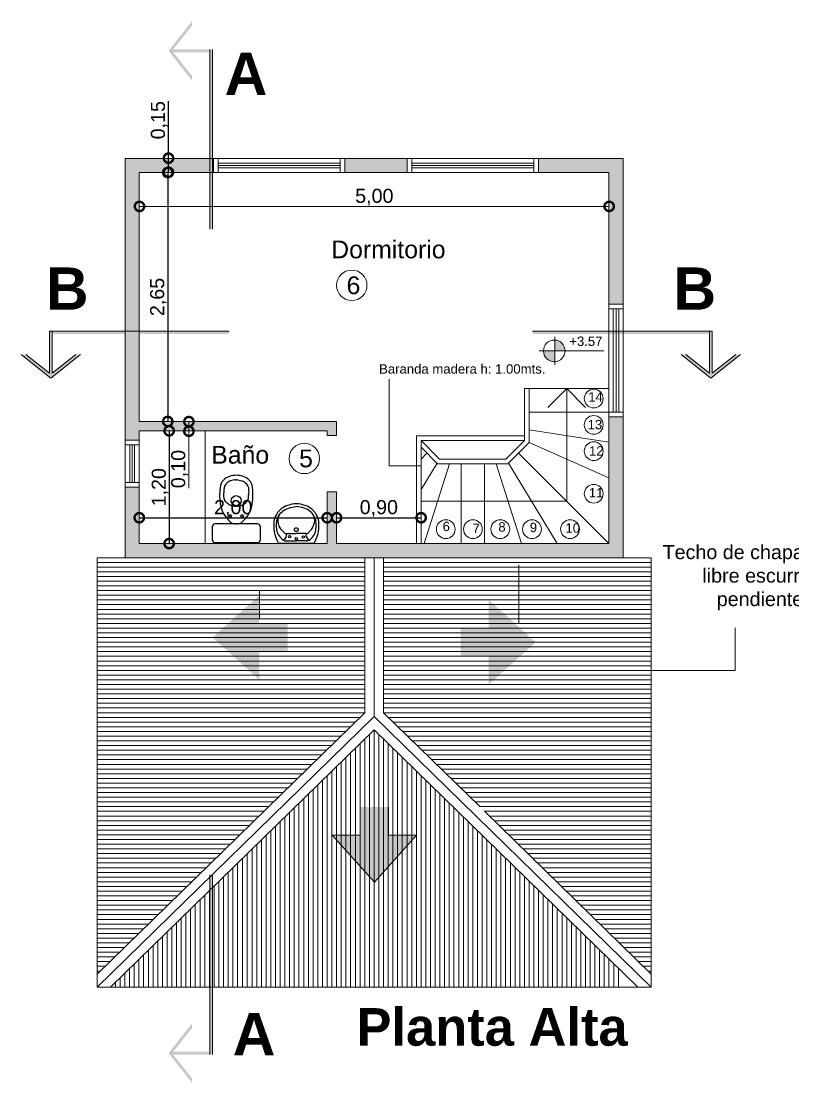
# Model space of a CAD drawing. Header units: millimetres. Extents: x 1162.4 to 1260.5, y 447.7 to 509.9.
# Drawn here: x 1183.97 to 1192.19, y 457.31 to 468.61 of the extents above; entities that cross this region are included whole.
import ezdxf

# ---------------------------------------------------------------- set-up
doc = ezdxf.new("R2010")
doc.units = ezdxf.units.MM
for name, pattern in [('DOT', [4, 2, -2]), ('JIS_02_0.7', [1.35, 0.75, -0.6]), ('TRAZO_Y_PUNTOX2', [50.8, 25.4, -12.7, 0, -12.7])]:
    doc.linetypes.add(name, pattern=pattern)
for name, color, linetype, lineweight in [('0-MAMPOSTERIA- 9', 7, 'Continuous', 5), ('cotas', 9, 'Continuous', 15), ('DT', 2, 'Continuous', 25)]:
    doc.layers.add(name, color=color, linetype=linetype, lineweight=lineweight)
for name, color, linetype in [('03', 7, 'Continuous'), ('cortes', 7, 'Continuous'), ('mamposteria', 1, 'Continuous')]:
    doc.layers.add(name, color=color, linetype=linetype)
doc.styles.add('ARIAL', font='arial.ttf', dxfattribs={"height": 0.11})
doc.styles.get("Standard").update_dxf_attribs({"font": 'arial.ttf'})
doc.styles.add('style2', font='')
doc.styles.get('style2').set_extended_font_data('Arial', bold=True)
doc.dimstyles.new('cota 1', dxfattribs={"dimtxt": 0.15, "dimasz": 0.2, "dimexe": 0.08, "dimexo": 0.3, "dimgap": 0.009, "dimtad": 1, "dimzin": 1, "dimtxsty": 'Standard', "dimblk": 'DOTSMALL', "dimcen": 0.15, "dimse1": 1, "dimse2": 1, "dimclrd": 256, "dimadec": 0, "dimazin": 0, "dimtfac": 1, "dimtmove": 0, "dimatfit": 3, "dimfxl": 1.25, "dimlwd": -1, "dimlwe": -1, "dimarcsym": 0})

# ---------------------------------------------------------------- blocks, each defined once
blk = doc.blocks.new('SAPLS506')
blk.add_line((-0.006, -0.198), (0.007, -0.198))
blk.add_lwpolyline([(-0.257, -0.03), (-0.257, -0.168, 0.414214), (-0.227, -0.198), (-0.006, -0.198), (-0.018, -0.2, 0.160975), (-0.064, -0.222, 0.055228), (-0.125, -0.292, 0.087544), (-0.165, -0.386, 0.077711), (-0.172, -0.588, 0.145572), (-0.137, -0.666, 0.193023), (0.001, -0.716, 61.25604), (0.001, -0.716, 0.193023), (0.138, -0.666, 0.145572), (0.173, -0.588, 0.077711), (0.166, -0.386, 0.087544), (0.126, -0.292, 0.055228), (0.066, -0.222, 0.161493), (0.02, -0.2), (0.007, -0.198), (0.227, -0.198, 0.414214), (0.257, -0.168), (0.257, -0.03, 0.414214), (0.227, 0), (-0.227, 0, 0.414214)], format="xyb", close=True)
at = {"color": 30}
for points in [[(-0.014, -0.388), (-0.032, -0.389, 0.028747), (-0.06, -0.397, 0.052421), (-0.075, -0.403, 0.050041), (-0.091, -0.415, 0.040538), (-0.108, -0.434, 0.036304), (-0.124, -0.456, 0.08346), (-0.128, -0.467, 0.024812), (-0.129, -0.478, 0.009631), (-0.131, -0.504, 0.014344), (-0.132, -0.513, 0.009208), (-0.131, -0.527)], [(0.016, -0.388), (0.033, -0.389, -0.028747), (0.062, -0.397, -0.052421), (0.076, -0.403, -0.050041), (0.093, -0.415, -0.040538), (0.11, -0.434, -0.036304), (0.125, -0.456, -0.08346), (0.129, -0.467, -0.024812), (0.131, -0.478, -0.009631), (0.133, -0.504, -0.014344), (0.133, -0.513, -0.009208), (0.133, -0.527)], [(-0.014, -0.667), (-0.032, -0.666, -0.028747), (-0.06, -0.658, -0.052421), (-0.075, -0.652, -0.050041), (-0.091, -0.64, -0.040538), (-0.108, -0.621, -0.036304), (-0.124, -0.599, -0.08346), (-0.128, -0.588, -0.024812), (-0.129, -0.577, -0.009631), (-0.131, -0.551, -0.014344), (-0.132, -0.542, -0.009208), (-0.131, -0.528)], [(0.016, -0.667), (0.033, -0.666, 0.028747), (0.062, -0.658, 0.052421), (0.076, -0.652, 0.050041), (0.093, -0.64, 0.040538), (0.11, -0.621, 0.036304), (0.125, -0.599, 0.08346), (0.129, -0.588, 0.024812), (0.131, -0.577, 0.009631), (0.133, -0.551, 0.014344), (0.133, -0.542, 0.009208), (0.133, -0.528)]]:
    blk.add_lwpolyline(points, format="xyb", dxfattribs=at)
for points in [[(-0.014, -0.388), (0.001, -0.388)], [(0.016, -0.388), (0.001, -0.388)], [(-0.014, -0.667), (0.001, -0.667)], [(0.016, -0.667), (0.001, -0.667)]]:
    blk.add_lwpolyline(points, dxfattribs=at)
for centre, radius in [((-0.063, -0.283), 0.0141), ((0.064, -0.283), 0.0141), ((0.001, -0.446), 0.0535)]:
    blk.add_circle(centre, radius, dxfattribs=at)
blk = doc.blocks.new('SAPLS508')
at = {"color": 30}
for p, q in [((-0.11, -0.025), (0, -0.025)), ((-0.106, -0.105), (0, -0.105)), ((0.11, -0.025), (0, -0.025)), ((0.106, -0.105), (0, -0.105))]:
    blk.add_line(p, q, dxfattribs=at)
blk.add_lwpolyline([(0.177, 0), (-0.177, 0, 0.27095), (-0.195, -0.01, 0.041198), (-0.218, -0.061, 0.087147), (-0.241, -0.188, 0.014423), (-0.24, -0.21, 0.110985), (-0.222, -0.289, 0.102819), (-0.17, -0.358, 0.093047), (-0.093, -0.404, 0.087147), (0, -0.42, 0.087147), (0.093, -0.404, 0.093047), (0.17, -0.358, 0.102819), (0.222, -0.289, 0.110985), (0.24, -0.21, -0.014423), (0.241, -0.188, 0.087147), (0.218, -0.061, 0.041198), (0.195, -0.01, 0.27095), (0.177, 0)], format="xyb", close=True)
for points in [[(0.17, -0.062, 0.002392), (0.168, -0.06, 0.087147)], [(-0.204, -0.123, 0.048163), (-0.211, -0.188, 0.015067), (-0.21, -0.209, 0.042482)], [(-0.21, -0.209, 0.11237), (-0.195, -0.276, 0.102819), (-0.15, -0.336, 0.093047), (-0.083, -0.375, 0.087147), (0, -0.39, 0.087147)], [(-0.134, -0.117, 0.092164), (-0.181, -0.184, 0.064814), (-0.196, -0.235, 0.10564)], [(0.21, -0.209, -0.11237), (0.195, -0.276, -0.102819), (0.15, -0.336, -0.093047), (0.083, -0.375, -0.087147), (0, -0.39, -0.087147)], [(0.134, -0.117, -0.092164), (0.181, -0.184, -0.064814), (0.196, -0.235, -0.10564)], [(0.204, -0.123, -0.048163), (0.211, -0.188, -0.015067), (0.21, -0.209, -0.042482)], [(-0.206, -0.246, 0.000644), (-0.206, -0.247, 0.042482)], [(0.206, -0.246, -0.000644), (0.206, -0.247, -0.042482)]]:
    blk.add_lwpolyline(points, format="xyb", dxfattribs=at)
for centre, radius in [((-0.074, -0.067), 0.0125), ((0, -0.05), 0.0125), ((0.071, -0.07), 0.0125), ((0, -0.145), 0.02)]:
    blk.add_circle(centre, radius, dxfattribs=at)
for centre, radius, start, end in [((-0.06, -0.165), 0.151, 113.6597, 163.6496), ((-0.157, -0.087), 0.0542, 340.1112, 68.7227), ((-0.106, -0.145), 0.04, 90, 134.8157), ((-0.11, -0.05), 0.025, 89.7116, 113.6597), ((-0.11, -0.115), 0.09, 90, 90.4907), ((0.157, -0.087), 0.0542, 111.2773, 199.8888), ((0.106, -0.145), 0.04, 45.1843, 90), ((0.11, -0.115), 0.09, 89.5093, 90), ((0.11, -0.05), 0.025, 66.3403, 90.2884), ((0.06, -0.165), 0.151, 16.3504, 66.3403), ((-0.107, -0.249), 0.09, 170.7122, 213.5016), ((0.107, -0.249), 0.09, 326.4984, 9.2878)]:
    blk.add_arc(centre, radius, start, end, dxfattribs=at)
blk = doc.blocks.new('_DOTSMALL')
at = {"color": 0, "linetype": 'ByBlock', "const_width": 0.5}
blk.add_lwpolyline([(-0.0625, 0, 1), (0.0625, 0, 1)], format="xyb", close=True, dxfattribs=at)
blk = doc.blocks.new('*D286')
at = {"layer": 'cortes'}
blk.add_line((1185.229, 463.322), (1187.229, 463.322), dxfattribs=at)
at = {"layer": 'Defpoints', "color": 0}
for p in [(1187.229, 463.322), (1185.229, 463.047), (1187.229, 463.047)]:
    blk.add_point(p, dxfattribs=at)
at = {"layer": 'cortes', "xscale": 0.2, "yscale": 0.2, "zscale": 0.2, "rotation": 180}
blk.add_blockref('_DOTSMALL', (1185.229, 463.322), dxfattribs=at)
at = {"layer": 'cortes', "xscale": 0.2, "yscale": 0.2, "zscale": 0.2}
blk.add_blockref('_DOTSMALL', (1187.229, 463.322), dxfattribs=at)
at = {"layer": 'cortes', "color": 0, "lineweight": 0, "insert": (1186.229, 463.421), "char_height": 0.15, "attachment_point": 5}
blk.add_mtext('2,00', dxfattribs=at)
blk = doc.blocks.new('*D287')
at = {"layer": 'cortes'}
blk.add_line((1185.532, 466.997), (1185.532, 464.347), dxfattribs=at)
at = {"layer": 'Defpoints', "color": 0}
for p in [(1185.229, 466.997), (1185.229, 464.347), (1185.532, 464.347)]:
    blk.add_point(p, dxfattribs=at)
at = {"layer": 'cortes', "xscale": 0.2, "yscale": 0.2, "zscale": 0.2}
for p, rotation in [((1185.532, 466.997), 90), ((1185.532, 464.347), 270)]:
    blk.add_blockref('_DOTSMALL', p, dxfattribs=dict(at, rotation=rotation))
at = {"layer": 'cortes', "color": 0, "lineweight": 0, "insert": (1185.433, 465.672), "char_height": 0.15, "attachment_point": 5, "rotation": 90}
blk.add_mtext('2,65', dxfattribs=at)
blk = doc.blocks.new('*D288')
at = {"layer": 'cortes'}
for p, q in [((1185.54, 467.15), (1185.54, 467.758)), ((1185.54, 467), (1185.54, 467.15))]:
    blk.add_line(p, q, dxfattribs=at)
at = {"layer": 'Defpoints', "color": 0}
for p in [(1185.226, 467.15), (1185.54, 467.15), (1185.226, 467)]:
    blk.add_point(p, dxfattribs=at)
at = {"layer": 'cortes', "xscale": 0.2, "yscale": 0.2, "zscale": 0.2}
for p, rotation in [((1185.54, 467.15), 90), ((1185.54, 467), 270)]:
    blk.add_blockref('_DOTSMALL', p, dxfattribs=dict(at, rotation=rotation))
at = {"layer": 'cortes', "color": 0, "lineweight": 0, "insert": (1185.441, 467.554), "char_height": 0.15, "attachment_point": 5, "rotation": 90}
blk.add_mtext('0,15', dxfattribs=at)
blk = doc.blocks.new('*D301')
at = {"layer": 'cortes'}
blk.add_line((1187.329, 463.322), (1188.229, 463.322), dxfattribs=at)
at = {"layer": 'Defpoints', "color": 0}
for p in [(1188.229, 463.558), (1187.329, 463.322), (1188.229, 463.322)]:
    blk.add_point(p, dxfattribs=at)
at = {"layer": 'cortes', "xscale": 0.2, "yscale": 0.2, "zscale": 0.2, "rotation": 180}
blk.add_blockref('_DOTSMALL', (1187.329, 463.322), dxfattribs=at)
at = {"layer": 'cortes', "xscale": 0.2, "yscale": 0.2, "zscale": 0.2}
blk.add_blockref('_DOTSMALL', (1188.229, 463.322), dxfattribs=at)
at = {"layer": 'cortes', "color": 0, "lineweight": 0, "insert": (1187.779, 463.421), "char_height": 0.15, "attachment_point": 5}
blk.add_mtext('0,90', dxfattribs=at)
blk = doc.blocks.new('*D306')
at = {"layer": 'cortes'}
blk.add_line((1185.547, 464.247), (1185.547, 463.047), dxfattribs=at)
at = {"layer": 'Defpoints', "color": 0}
for p in [(1185.229, 464.247), (1185.229, 463.047), (1185.547, 463.047)]:
    blk.add_point(p, dxfattribs=at)
at = {"layer": 'cortes', "xscale": 0.1999999999999999, "yscale": 0.1999999999999999, "zscale": 0.1999999999999999}
for p, rotation in [((1185.547, 464.247), 90), ((1185.547, 463.047), 270)]:
    blk.add_blockref('_DOTSMALL', p, dxfattribs=dict(at, rotation=rotation))
at = {"layer": 'cortes', "color": 0, "lineweight": 0, "insert": (1185.45, 463.647), "char_height": 0.15, "attachment_point": 5, "rotation": 90}
blk.add_mtext('1,20', dxfattribs=at)
blk = doc.blocks.new('*D338')
at = {"layer": '0-MAMPOSTERIA- 9', "ltscale": 0.05}
for p, q in [((1185.757, 464.345), (1185.757, 464.243)), ((1185.757, 464.243), (1185.757, 463.636))]:
    blk.add_line(p, q, dxfattribs=at)
at = {"layer": 'Defpoints', "color": 0, "linetype": 'Continuous', "ltscale": 0.05}
for p in [(1185.23, 464.345), (1185.232, 464.243), (1185.757, 464.243)]:
    blk.add_point(p, dxfattribs=at)
at = {"layer": '0-MAMPOSTERIA- 9', "linetype": 'Continuous', "ltscale": 0.05, "xscale": 0.2, "yscale": 0.2, "zscale": 0.2}
for p, rotation in [((1185.757, 464.345), 90), ((1185.757, 464.243), 270)]:
    blk.add_blockref('_DOTSMALL', p, dxfattribs=dict(at, rotation=rotation))
at = {"layer": '0-MAMPOSTERIA- 9', "color": 0, "linetype": 'Continuous', "lineweight": 0, "ltscale": 0.05, "insert": (1185.657, 463.84), "char_height": 0.15, "attachment_point": 5, "rotation": 90}
blk.add_mtext('0,10', dxfattribs=at)
blk = doc.blocks.new('*D356')
at = {"layer": '0-MAMPOSTERIA- 9', "ltscale": 0.05}
blk.add_line((1185.231, 466.636), (1190.231, 466.636), dxfattribs=at)
at = {"layer": 'Defpoints', "color": 0, "linetype": 'DOT', "ltscale": 0.05}
for p in [(1185.231, 466.997), (1190.231, 466.997), (1190.231, 466.636)]:
    blk.add_point(p, dxfattribs=at)
at = {"layer": '0-MAMPOSTERIA- 9', "linetype": 'DOT', "ltscale": 0.05, "xscale": 0.2, "yscale": 0.2, "zscale": 0.2, "rotation": 180}
blk.add_blockref('_DOTSMALL', (1185.231, 466.636), dxfattribs=at)
at = {"layer": '0-MAMPOSTERIA- 9', "linetype": 'DOT', "ltscale": 0.05, "xscale": 0.2, "yscale": 0.2, "zscale": 0.2}
blk.add_blockref('_DOTSMALL', (1190.231, 466.636), dxfattribs=at)
at = {"layer": '0-MAMPOSTERIA- 9', "color": 0, "linetype": 'DOT', "lineweight": 0, "ltscale": 0.05, "insert": (1187.731, 466.735), "char_height": 0.15, "attachment_point": 5}
blk.add_mtext('5,00', dxfattribs=at)

msp = doc.modelspace()

# ---------------------------------------------------------------- hatches: boundary and pattern name
at = {"layer": '0-MAMPOSTERIA- 9', "linetype": 'DOT', "lineweight": 0, "ltscale": 0.05}
h = msp.add_hatch(color=256, dxfattribs=at)
h.paths.add_polyline_path([(1185.22883, 466.99679), (1185.97981, 466.99679), (1185.97981, 467.14679), (1185.07883, 467.14679), (1185.07883, 465.30929), (1185.22883, 465.30929)])
h.paths.add_polyline_path([(1185.22883, 465.30929), (1185.07883, 465.30929), (1185.07883, 464.14679), (1185.22883, 464.14679), (1185.22883, 464.24679), (1185.81023, 464.24679), (1187.22883, 464.24679), (1187.22883, 464.19679), (1187.32883, 464.19679), (1187.32883, 464.34679), (1185.22883, 464.34679)])
h.paths.add_polyline_path([(1185.22883, 463.64679), (1185.07883, 463.64679), (1185.07883, 462.89679), (1187.62883, 462.89679), (1190.37883, 462.89679), (1190.37883, 463.19679), (1190.22883, 463.19679), (1190.22883, 463.04679), (1188.02883, 463.04679), (1187.32883, 463.04679), (1187.32883, 463.59679), (1187.22883, 463.59679), (1187.22883, 463.04679), (1185.22883, 463.04679)])
h.paths.add_polyline_path([(1190.37883, 464.39679), (1190.22883, 464.39679), (1190.22883, 463.19679), (1190.37883, 463.19679)])
h.paths.add_polyline_path([(1190.37883, 467.14679), (1189.47883, 467.14679), (1189.47883, 466.99679), (1190.22883, 466.99679), (1190.22883, 465.59679), (1190.37883, 465.59679)])
h.paths.add_polyline_path([(1188.07883, 467.14679), (1187.41824, 467.14679), (1187.41824, 466.99679), (1188.07883, 466.99679)])
at = {"layer": 'cotas', "lineweight": 0, "ltscale": 0.1}
for points in [[(1185.53981, 468.29244), (1185.78981, 467.97744), (1185.78981, 468.0257), (1185.59001, 468.27744), (1186.00981, 468.27744), (1186.00981, 468.30744), (1185.59001, 468.30744), (1185.78981, 468.55919), (1185.78981, 468.60744)], [(1184.28726, 464.80929), (1184.60226, 465.05929), (1184.554, 465.05929), (1184.30226, 464.85949), (1184.30226, 465.27929), (1184.27226, 465.27929), (1184.27226, 464.85949), (1184.02052, 465.05929), (1183.97226, 465.05929)], [(1191.31328, 464.80929), (1190.99828, 465.05929), (1191.04654, 465.05929), (1191.29828, 464.85949), (1191.29828, 465.27929), (1191.32828, 465.27929), (1191.32828, 464.85949), (1191.58003, 465.05929), (1191.62828, 465.05929)], [(1185.53981, 457.6221), (1185.78981, 457.9371), (1185.78981, 457.88884), (1185.59001, 457.6371), (1186.00981, 457.6371), (1186.00981, 457.6071), (1185.59001, 457.6071), (1185.78981, 457.35536), (1185.78981, 457.3071)]]:
    msp.add_hatch(color=0, dxfattribs=at).paths.add_polyline_path(points)
at = {"layer": 'cotas', "linetype": 'TRAZO_Y_PUNTOX2', "lineweight": 0}
h = msp.add_hatch(color=0, dxfattribs=at)
h.paths.add_polyline_path([(1185.97981, 467.31293), (1185.97981, 467.51293), (1186.00981, 467.51293), (1186.00981, 467.31293)])
h.paths.add_polyline_path([(1185.97981, 466.3943), (1185.97981, 467.31293), (1186.00981, 467.31293), (1186.00981, 466.3943)])
h.paths.add_polyline_path([(1185.97981, 468.30744), (1186.00981, 468.30744), (1186.00981, 467.51293), (1185.97981, 467.51293)])
h = msp.add_hatch(color=0, dxfattribs=at)
h.paths.add_polyline_path([(1185.19089, 465.27929), (1185.39089, 465.27929), (1185.39089, 465.30929), (1185.19089, 465.30929)])
h.paths.add_polyline_path([(1184.27226, 465.27929), (1185.19089, 465.27929), (1185.19089, 465.30929), (1184.27226, 465.30929)])
h.paths.add_polyline_path([(1186.1854, 465.27929), (1186.1854, 465.30929), (1185.39089, 465.30929), (1185.39089, 465.27929)])
h = msp.add_hatch(color=0, dxfattribs=at)
h.paths.add_polyline_path([(1190.40965, 465.27929), (1190.20965, 465.27929), (1190.20965, 465.30929), (1190.40965, 465.30929)])
h.paths.add_polyline_path([(1191.32828, 465.27929), (1190.40965, 465.27929), (1190.40965, 465.30929), (1191.32828, 465.30929)])
h.paths.add_polyline_path([(1189.41514, 465.27929), (1189.41514, 465.30929), (1190.20965, 465.30929), (1190.20965, 465.27929)])
at = {"layer": 'cotas', "lineweight": 0, "ltscale": 0.25}
h = msp.add_hatch(color=0, dxfattribs=at)
h.paths.add_polyline_path([(1189.65144, 465.09818), (1189.53161, 465.09818, 0.4257274), (1189.65144, 464.98294)])
h.paths.add_polyline_path([(1189.65144, 465.21341), (1189.65144, 465.09818), (1189.76225, 465.09818, 0.40279271)])
at = {"layer": 'cotas', "linetype": 'TRAZO_Y_PUNTOX2', "lineweight": 0}
h = msp.add_hatch(color=0, dxfattribs=at)
h.paths.add_polyline_path([(1185.97981, 458.60162), (1185.97981, 458.40162), (1186.00981, 458.40162), (1186.00981, 458.60162)])
h.paths.add_polyline_path([(1185.97981, 459.52025), (1185.97981, 458.60162), (1186.00981, 458.60162), (1186.00981, 459.52025)])
h.paths.add_polyline_path([(1185.97981, 457.6071), (1186.00981, 457.6071), (1186.00981, 458.40162), (1185.97981, 458.40162)])
at = {"layer": 'mamposteria', "lineweight": 0, "ltscale": 0.25}
for points in [[(1186.50783, 461.59679), (1186.50783, 461.89679), (1186.80783, 461.89679), (1186.80783, 462.19679), (1186.50783, 462.19679), (1186.50783, 462.49479), (1186.50562, 462.49479), (1186.00783, 462.04679)], [(1188.94983, 461.54679), (1188.94983, 461.84679), (1188.64983, 461.84679), (1188.64983, 462.14679), (1188.94983, 462.14679), (1188.94983, 462.44479), (1188.95204, 462.44479), (1189.44983, 461.99679)], [(1188.18135, 459.9425), (1187.88135, 459.9425), (1187.88135, 460.2425), (1187.58135, 460.2425), (1187.58135, 459.9425), (1187.28334, 459.9425), (1187.28334, 459.94029), (1187.73135, 459.4425)]]:
    msp.add_hatch(color=0, dxfattribs=at).paths.add_polyline_path(points)

# ---------------------------------------------------------------- linework, layer by layer
at = {"color": 0, "lineweight": 0}
for centre in [(1187.49079, 465.79593), (1186.9857, 463.95316)]:
    msp.add_circle(centre, 0.16196, dxfattribs=at)
at = {"layer": '0-MAMPOSTERIA- 9', "linetype": 'Continuous', "lineweight": 0, "ltscale": 0.05}
for p, q in [((1184.77883, 462.89679), (1184.77883, 458.44679)), ((1190.67883, 462.89679), (1190.67883, 458.44679)), ((1191.57297, 461.69513), (1191.57297, 462.1505))]:
    msp.add_line(p, q, dxfattribs=at)
at = {"layer": '0-MAMPOSTERIA- 9', "lineweight": 0, "ltscale": 0.05}
for p, q in [((1189.2682, 462.19597), (1189.2682, 462.81707)), ((1189.63709, 461.69679), (1191.57297, 461.69513))]:
    msp.add_line(p, q, dxfattribs=at)
at = {"layer": 'cortes', "lineweight": 0}
for p, q in [((1185.07883, 467.14679), (1190.37883, 467.14679)), ((1185.07883, 462.89679), (1185.07883, 467.14679)), ((1186.01824, 466.99679), (1186.01824, 467.14679)), ((1186.06824, 466.99679), (1186.06824, 467.14679)), ((1186.06824, 467.09679), (1187.36824, 467.09679)), ((1186.06824, 467.07179), (1187.36824, 467.07179)), ((1186.06824, 467.04679), (1187.36824, 467.04679)), ((1190.22883, 467.14679), (1187.32883, 467.14679)), ((1187.36824, 466.99679), (1187.36824, 467.14679)), ((1187.41824, 466.99679), (1187.41824, 467.14679)), ((1188.07883, 466.99679), (1188.07883, 467.14679)), ((1188.12883, 466.99679), (1188.12883, 467.14679)), ((1188.12883, 467.09679), (1189.42883, 467.09679)), ((1188.12883, 467.07179), (1189.42883, 467.07179)), ((1188.12883, 467.04679), (1189.42883, 467.04679)), ((1189.42883, 466.99679), (1189.42883, 467.14679)), ((1189.47883, 466.99679), (1189.47883, 467.14679)), ((1190.37883, 467.14679), (1190.37883, 462.89679)), ((1185.22883, 464.34679), (1185.22883, 466.99679)), ((1185.22883, 466.99679), (1190.22883, 466.99679)), ((1190.22883, 466.99679), (1190.22883, 463.04679)), ((1190.22883, 466.99679), (1190.22883, 463.04679)), ((1190.37883, 465.59679), (1190.22883, 465.59679)), ((1190.37883, 465.54679), (1190.22883, 465.54679)), ((1190.27383, 464.44679), (1190.27383, 465.54679)), ((1190.30383, 464.44679), (1190.30383, 465.54679)), ((1190.33383, 464.44679), (1190.33383, 465.54679)), ((1185.22883, 465.30929), (1185.07883, 465.30929)), ((1185.22883, 465.30929), (1185.07883, 465.30929)), ((1187.8876, 463.87298), (1187.8876, 464.79575)), ((1189.32883, 464.14431), (1189.32883, 464.69679)), ((1189.32883, 464.69679), (1190.22883, 464.69679)), ((1189.37883, 464.12366), (1189.37883, 464.69679)), ((1189.57883, 464.49679), (1189.77883, 464.69679)), ((1189.77883, 464.69679), (1189.77883, 463.49679)), ((1189.97883, 464.49679), (1189.77883, 464.69679)), ((1189.37883, 464.44679), (1190.22883, 464.44679)), ((1189.77883, 464.44679), (1189.77883, 464.19679)), ((1190.22883, 464.44679), (1190.37883, 464.44679)), ((1185.22883, 464.34679), (1187.32883, 464.34679)), ((1187.32883, 464.34679), (1187.32883, 464.19679)), ((1190.22883, 464.39679), (1190.37883, 464.39679)), ((1185.22883, 463.04679), (1185.22883, 464.24679)), ((1185.22883, 463.04679), (1185.22883, 464.24679)), ((1185.22883, 464.24679), (1187.22883, 464.24679)), ((1185.22883, 464.24679), (1185.22883, 463.94679)), ((1185.22883, 463.04679), (1185.22883, 464.24679)), ((1185.22883, 464.24679), (1185.81023, 464.24679)), ((1185.92883, 463.05306), (1185.92883, 464.24679)), ((1187.22883, 464.24679), (1187.22883, 464.19679)), ((1187.22883, 464.24679), (1187.22883, 464.19679)), ((1187.22883, 464.24679), (1187.22883, 464.19679)), ((1189.32883, 464.14431), (1189.32883, 464.26431)), ((1189.37883, 464.25673), (1190.22883, 464.12785)), ((1185.22883, 464.14679), (1185.07883, 464.14679)), ((1187.22883, 464.19679), (1187.32883, 464.19679)), ((1187.22883, 464.19679), (1187.32883, 464.19679)), ((1188.17883, 464.19314), (1188.17883, 463.04679)), ((1188.17883, 464.19314), (1189.32883, 464.19314)), ((1188.42518, 463.94679), (1188.22847, 464.1435)), ((1188.22883, 464.14314), (1188.22883, 463.04679)), ((1188.22883, 464.14314), (1189.32767, 464.14314)), ((1189.13247, 463.94705), (1189.32883, 464.14431)), ((1189.15299, 463.89679), (1189.37883, 464.12366)), ((1189.37785, 464.12268), (1190.22883, 463.74723)), ((1189.77883, 464.19608), (1189.77883, 463.94608)), ((1185.22883, 464.09679), (1185.07883, 464.09679)), ((1185.12883, 463.69679), (1185.12883, 464.09679)), ((1185.15383, 463.69679), (1185.15383, 464.09679)), ((1185.17883, 463.69679), (1185.17883, 464.09679)), ((1188.40447, 463.89679), (1188.22883, 464.07243)), ((1188.29165, 464.00961), (1188.22883, 463.94679)), ((1189.26565, 464.00996), (1190.22883, 463.04679)), ((1188.39844, 463.90282), (1188.22883, 463.62402)), ((1188.52942, 463.89679), (1188.26136, 463.04679)), ((1189.15299, 463.89679), (1188.40447, 463.89679)), ((1188.42518, 463.94679), (1189.13263, 463.94679)), ((1189.13263, 463.94679), (1188.42518, 463.94679)), ((1188.42518, 463.94679), (1188.54518, 463.94679)), ((1188.65383, 463.89679), (1188.65383, 463.04679)), ((1188.90383, 463.89679), (1188.90383, 463.04679)), ((1189.0283, 463.89679), (1189.29743, 463.04679)), ((1189.13247, 463.94705), (1189.13263, 463.94679)), ((1189.1591, 463.90293), (1189.6758, 463.04679)), ((1187.8876, 463.87298), (1188.22883, 463.87298)), ((1185.07883, 463.69679), (1185.22883, 463.69679)), ((1190.22883, 463.04679), (1190.22883, 463.74679)), ((1185.22883, 463.64679), (1185.07883, 463.64679)), ((1185.07883, 463.64679), (1185.22883, 463.64679)), ((1187.22883, 463.59679), (1187.22883, 463.04679)), ((1187.22883, 463.59679), (1187.32883, 463.59679)), ((1187.32883, 463.59679), (1187.32883, 463.04679)), ((1187.32883, 463.59679), (1187.32883, 463.04679)), ((1187.32883, 463.04679), (1187.32883, 463.59679)), ((1188.22883, 463.49679), (1189.77883, 463.49679)), ((1187.22883, 463.04679), (1185.22883, 463.04679)), ((1187.32883, 463.04679), (1188.22883, 463.04679)), ((1190.22883, 463.04679), (1188.02883, 463.04679)), ((1188.02883, 463.04679), (1190.22883, 463.04679)), ((1190.67883, 462.89679), (1184.77883, 462.89679)), ((1184.77883, 458.32379), (1184.77883, 462.89679)), ((1187.62883, 462.89679), (1184.77883, 462.89679)), ((1187.62883, 461.24679), (1187.62883, 462.89679)), ((1187.72883, 461.20467), (1187.72883, 462.89679)), ((1187.82883, 461.24679), (1187.82883, 462.89679)), ((1187.82883, 462.89679), (1190.67883, 462.89679)), ((1190.67883, 458.32379), (1190.67883, 462.89679)), ((1187.62883, 462.84679), (1184.77883, 462.84679)), ((1187.62883, 462.79679), (1184.77883, 462.79679)), ((1186.80783, 462.84679), (1187.62883, 462.84679)), ((1187.82883, 462.84679), (1190.67883, 462.84679)), ((1187.82883, 462.84679), (1188.64983, 462.84679)), ((1187.82883, 462.79679), (1190.67883, 462.79679)), ((1187.62883, 462.74679), (1184.77883, 462.74679)), ((1187.62883, 462.69679), (1184.77883, 462.69679)), ((1187.62883, 462.64679), (1184.77883, 462.64679)), ((1187.82883, 462.74679), (1190.67883, 462.74679)), ((1187.82883, 462.69679), (1190.67883, 462.69679)), ((1187.82883, 462.64679), (1190.67883, 462.64679)), ((1187.62883, 462.59679), (1184.77883, 462.59679)), ((1187.62883, 462.54679), (1184.77883, 462.54679)), ((1187.82883, 462.59679), (1190.67883, 462.59679)), ((1187.82883, 462.54679), (1190.67883, 462.54679)), ((1187.62883, 462.49679), (1184.77883, 462.49679)), ((1187.62883, 462.44679), (1184.77883, 462.44679)), ((1187.82883, 462.49679), (1190.67883, 462.49679)), ((1187.82883, 462.44679), (1190.67883, 462.44679)), ((1187.62883, 462.39679), (1184.77883, 462.39679)), ((1187.62883, 462.34679), (1184.77883, 462.34679)), ((1187.82883, 462.39679), (1190.67883, 462.39679)), ((1187.82883, 462.34679), (1190.67883, 462.34679)), ((1187.62883, 462.29679), (1184.77883, 462.29679)), ((1187.62883, 462.24679), (1184.77883, 462.24679)), ((1187.62883, 462.19679), (1184.77883, 462.19679)), ((1187.82883, 462.29679), (1190.67883, 462.29679)), ((1187.82883, 462.24679), (1190.67883, 462.24679)), ((1187.82883, 462.19679), (1190.67883, 462.19679)), ((1187.62883, 462.14679), (1184.77883, 462.14679)), ((1187.62883, 462.09679), (1184.77883, 462.09679)), ((1187.82883, 462.14679), (1190.67883, 462.14679)), ((1187.82883, 462.09679), (1190.67883, 462.09679)), ((1187.62883, 462.04679), (1184.77883, 462.04679)), ((1187.62883, 461.99679), (1184.77883, 461.99679)), ((1187.82883, 462.04679), (1190.67883, 462.04679)), ((1187.82883, 461.99679), (1190.67883, 461.99679)), ((1187.62883, 461.94679), (1184.77883, 461.94679)), ((1187.62883, 461.89679), (1184.77883, 461.89679)), ((1187.62883, 461.84679), (1184.77883, 461.84679)), ((1187.82883, 461.94679), (1190.67883, 461.94679)), ((1187.82883, 461.89679), (1190.67883, 461.89679)), ((1187.82883, 461.84679), (1190.67883, 461.84679)), ((1187.62883, 461.79679), (1184.77883, 461.79679)), ((1187.62883, 461.74679), (1184.77883, 461.74679)), ((1187.82883, 461.79679), (1190.67883, 461.79679)), ((1187.82883, 461.74679), (1190.67883, 461.74679)), ((1187.62883, 461.69679), (1184.77883, 461.69679)), ((1187.62883, 461.64679), (1184.77883, 461.64679)), ((1187.82883, 461.69679), (1190.67883, 461.69679)), ((1187.82883, 461.64679), (1190.67883, 461.64679)), ((1187.62883, 461.59679), (1184.77883, 461.59679)), ((1187.62883, 461.54679), (1184.77883, 461.54679)), ((1187.82883, 461.59679), (1190.67883, 461.59679)), ((1187.82883, 461.54679), (1190.67883, 461.54679)), ((1187.62883, 461.49679), (1184.77883, 461.49679)), ((1187.62883, 461.44679), (1184.77883, 461.44679)), ((1187.62883, 461.39679), (1184.77883, 461.39679)), ((1187.82883, 461.49679), (1190.67883, 461.49679)), ((1187.82883, 461.44679), (1190.67883, 461.44679)), ((1187.82883, 461.39679), (1190.67883, 461.39679)), ((1187.62883, 461.34679), (1184.77883, 461.34679)), ((1187.62883, 461.29679), (1184.77883, 461.29679)), ((1187.82883, 461.34679), (1190.67883, 461.34679)), ((1187.82883, 461.29679), (1190.67883, 461.29679)), ((1187.62883, 461.24679), (1184.77883, 458.46357)), ((1187.62883, 461.24679), (1184.77883, 461.24679)), ((1187.72883, 461.20467), (1184.77883, 458.32379)), ((1187.57763, 461.19679), (1184.77883, 461.19679)), ((1187.72883, 461.20467), (1190.67883, 458.32379)), ((1187.82883, 461.24679), (1188.85283, 460.24679)), ((1187.82883, 461.24679), (1190.67883, 461.24679)), ((1187.88003, 461.19679), (1190.67883, 461.19679)), ((1187.52643, 461.14679), (1184.77883, 461.14679)), ((1187.47523, 461.09679), (1184.77883, 461.09679)), ((1187.72883, 461.06489), (1184.92196, 458.32379)), ((1187.72883, 461.06489), (1190.5357, 458.32379)), ((1187.72883, 461.06489), (1187.72883, 458.32379)), ((1187.72883, 461.06489), (1187.72883, 460.24389)), ((1187.93123, 461.14679), (1190.67883, 461.14679)), ((1187.98243, 461.09679), (1190.67883, 461.09679)), ((1187.42403, 461.04679), (1184.77883, 461.04679)), ((1187.37283, 460.99679), (1184.77883, 460.99679)), ((1187.32163, 460.94679), (1184.77883, 460.94679)), ((1187.62883, 460.96724), (1187.62883, 458.32379)), ((1187.67883, 461.01606), (1187.67883, 458.32379)), ((1187.77883, 461.01606), (1187.77883, 458.32379)), ((1187.82883, 460.96724), (1187.82883, 458.32379)), ((1188.03363, 461.04679), (1190.67883, 461.04679)), ((1188.08483, 460.99679), (1190.67883, 460.99679)), ((1188.13603, 460.94679), (1190.67883, 460.94679)), ((1187.27043, 460.89679), (1184.77883, 460.89679)), ((1187.21923, 460.84679), (1184.77883, 460.84679)), ((1187.52883, 460.86958), (1187.52883, 458.32379)), ((1187.57883, 460.91841), (1187.57883, 458.32379)), ((1187.87883, 460.91841), (1187.87883, 458.32379)), ((1187.92883, 460.86958), (1187.92883, 458.32379)), ((1188.18723, 460.89679), (1190.67883, 460.89679)), ((1188.23843, 460.84679), (1190.67883, 460.84679)), ((1187.16803, 460.79679), (1184.77883, 460.79679)), ((1187.11683, 460.74679), (1184.77883, 460.74679)), ((1187.37883, 460.72309), (1187.37883, 458.32379)), ((1187.42883, 460.77192), (1187.42883, 458.32379)), ((1187.47883, 460.82075), (1187.47883, 458.32379)), ((1187.97883, 460.82075), (1187.97883, 458.32379)), ((1188.02883, 460.77192), (1188.02883, 458.32379)), ((1188.07883, 460.72309), (1188.07883, 458.32379)), ((1188.28963, 460.79679), (1190.67883, 460.79679)), ((1188.34083, 460.74679), (1190.67883, 460.74679)), ((1187.06563, 460.69679), (1184.77883, 460.69679)), ((1187.01443, 460.64679), (1184.77883, 460.64679)), ((1187.27883, 460.62544), (1187.27883, 458.32379)), ((1187.32883, 460.67427), (1187.32883, 458.32379)), ((1188.12883, 460.67427), (1188.12883, 458.32379)), ((1188.17883, 460.62544), (1188.17883, 458.32379)), ((1188.39203, 460.69679), (1190.67883, 460.69679)), ((1188.44323, 460.64679), (1190.67883, 460.64679)), ((1186.96323, 460.59679), (1184.77883, 460.59679)), ((1186.91203, 460.54679), (1184.77883, 460.54679)), ((1186.86083, 460.49679), (1184.77883, 460.49679)), ((1187.17883, 460.52778), (1187.17883, 458.32379)), ((1187.22883, 460.57661), (1187.22883, 458.32379)), ((1188.22883, 460.57661), (1188.22883, 458.32379)), ((1188.27883, 460.52778), (1188.27883, 458.32379)), ((1188.49443, 460.59679), (1190.67883, 460.59679)), ((1188.54563, 460.54679), (1190.67883, 460.54679)), ((1188.59683, 460.49679), (1190.67883, 460.49679)), ((1186.80963, 460.44679), (1184.77883, 460.44679)), ((1186.75844, 460.39679), (1184.77883, 460.39679)), ((1187.02883, 460.3813), (1187.02883, 458.32379)), ((1187.07883, 460.43012), (1187.07883, 458.32379)), ((1187.12883, 460.47895), (1187.12883, 458.32379)), ((1188.32883, 460.47895), (1188.32883, 458.32379)), ((1188.37883, 460.43012), (1188.37883, 458.32379)), ((1188.42883, 460.3813), (1188.42883, 458.32379)), ((1188.64803, 460.44679), (1190.67883, 460.44679)), ((1188.69923, 460.39679), (1190.67883, 460.39679)), ((1186.70724, 460.34679), (1184.77883, 460.34679)), ((1186.65604, 460.29679), (1184.77883, 460.29679)), ((1186.92883, 460.28364), (1186.92883, 458.32379)), ((1186.97883, 460.33247), (1186.97883, 458.32379)), ((1188.47883, 460.33247), (1188.47883, 458.32379)), ((1188.52883, 460.28364), (1188.52883, 458.32379)), ((1188.75043, 460.34679), (1190.67883, 460.34679)), ((1188.80163, 460.29679), (1190.67883, 460.29679)), ((1186.60484, 460.24679), (1184.77883, 460.24679)), ((1186.55364, 460.19679), (1184.77883, 460.19679)), ((1186.82883, 460.18598), (1186.82883, 458.32379)), ((1186.87883, 460.23481), (1186.87883, 458.32379)), ((1188.57883, 460.23481), (1188.57883, 458.32379)), ((1188.62883, 460.18598), (1188.62883, 458.32379)), ((1188.85283, 460.24679), (1190.67883, 460.24679)), ((1188.90403, 460.19679), (1190.67883, 458.46357)), ((1188.90403, 460.19679), (1190.67883, 460.19679)), ((1186.50244, 460.14679), (1184.77883, 460.14679)), ((1186.45124, 460.09679), (1184.77883, 460.09679)), ((1186.40004, 460.04679), (1184.77883, 460.04679)), ((1186.67883, 460.0395), (1186.67883, 458.32379)), ((1186.72883, 460.08833), (1186.72883, 458.32379)), ((1186.77883, 460.13715), (1186.77883, 458.32379)), ((1188.67883, 460.13715), (1188.67883, 458.32379)), ((1188.72883, 460.08833), (1188.72883, 458.32379)), ((1188.77883, 460.0395), (1188.77883, 458.32379)), ((1188.95522, 460.14679), (1190.67883, 460.14679)), ((1189.00642, 460.09679), (1190.67883, 460.09679)), ((1189.05762, 460.04679), (1190.67883, 460.04679)), ((1186.34884, 459.99679), (1184.77883, 459.99679)), ((1186.29764, 459.94679), (1184.77883, 459.94679)), ((1186.57883, 459.94184), (1186.57883, 458.32379)), ((1186.62883, 459.99067), (1186.62883, 458.32379)), ((1188.82883, 459.99067), (1188.82883, 458.32379)), ((1188.87883, 459.94184), (1188.87883, 458.32379)), ((1189.10882, 459.99679), (1190.67883, 459.99679)), ((1189.16002, 459.94679), (1190.67883, 459.94679)), ((1186.24644, 459.89679), (1184.77883, 459.89679)), ((1186.19524, 459.84679), (1184.77883, 459.84679)), ((1186.47883, 459.84418), (1186.47883, 458.32379)), ((1186.52883, 459.89301), (1186.52883, 458.32379)), ((1188.92883, 459.89301), (1188.92883, 458.32379)), ((1188.97883, 459.84418), (1188.97883, 458.32379)), ((1189.21122, 459.89679), (1190.67883, 459.89679)), ((1189.26242, 459.84679), (1190.67883, 459.84679)), ((1186.14404, 459.79679), (1184.77883, 459.79679)), ((1186.09284, 459.74679), (1184.77883, 459.74679)), ((1186.37883, 459.74653), (1186.37883, 458.32379)), ((1186.42883, 459.79536), (1186.42883, 458.32379)), ((1189.02883, 459.79536), (1189.02883, 458.32379)), ((1189.07883, 459.74653), (1189.07883, 458.32379)), ((1189.31362, 459.79679), (1190.67883, 459.79679)), ((1189.36482, 459.74679), (1190.67883, 459.74679)), ((1186.04164, 459.69679), (1184.77883, 459.69679)), ((1185.99044, 459.64679), (1184.77883, 459.64679)), ((1185.93924, 459.59679), (1184.77883, 459.59679)), ((1186.22539, 459.59669), (1186.22539, 458.32379)), ((1186.27539, 459.64551), (1186.27539, 458.32379)), ((1186.32883, 459.6977), (1186.32883, 458.32379)), ((1189.12883, 459.6977), (1189.12883, 458.32379)), ((1189.17883, 459.64887), (1189.17883, 458.32379)), ((1189.22883, 459.60004), (1189.22883, 458.32379)), ((1189.41602, 459.69679), (1190.67883, 459.69679)), ((1189.46722, 459.64679), (1190.67883, 459.64679)), ((1189.51842, 459.59679), (1190.67883, 459.59679)), ((1185.88804, 459.54679), (1184.77883, 459.54679)), ((1185.83684, 459.49679), (1184.77883, 459.49679)), ((1186.12539, 459.49903), (1186.12539, 458.32379)), ((1186.17539, 459.54786), (1186.17539, 458.32379)), ((1189.27883, 459.55121), (1189.27883, 458.32379)), ((1189.32883, 459.50239), (1189.32883, 458.32379)), ((1189.56962, 459.54679), (1190.67883, 459.54679)), ((1189.62082, 459.49679), (1190.67883, 459.49679)), ((1185.78564, 459.44679), (1184.77883, 459.44679)), ((1185.73444, 459.39679), (1184.77883, 459.39679)), ((1186.02539, 459.40137), (1186.02539, 458.32379)), ((1186.07539, 459.4502), (1186.07539, 458.32379)), ((1189.37883, 459.45356), (1189.37883, 458.32379)), ((1189.42883, 459.40473), (1189.42883, 458.32379)), ((1189.67202, 459.44679), (1190.67883, 459.44679)), ((1189.72322, 459.39679), (1190.67883, 459.39679)), ((1185.68324, 459.34679), (1184.77883, 459.34679)), ((1185.63204, 459.29679), (1184.77883, 459.29679)), ((1185.58084, 459.24679), (1184.77883, 459.24679)), ((1185.87539, 459.25489), (1185.87539, 458.32379)), ((1185.92539, 459.30372), (1185.92539, 458.32379)), ((1185.97539, 459.35254), (1185.97539, 458.32379)), ((1189.47883, 459.3559), (1189.47883, 458.32379)), ((1189.52883, 459.30707), (1189.52883, 458.32379)), ((1189.57883, 459.25824), (1189.57883, 458.32379)), ((1189.77442, 459.34679), (1190.67883, 459.34679)), ((1189.82562, 459.29679), (1190.67883, 459.29679)), ((1189.87682, 459.24679), (1190.67883, 459.24679)), ((1185.52964, 459.19679), (1184.77883, 459.19679)), ((1185.47844, 459.14679), (1184.77883, 459.14679)), ((1185.77539, 459.15723), (1185.77539, 458.32379)), ((1185.82539, 459.20606), (1185.82539, 458.32379)), ((1189.62883, 459.20941), (1189.62883, 458.32379)), ((1189.67883, 459.16059), (1189.67883, 458.32379)), ((1189.92802, 459.19679), (1190.67883, 459.19679)), ((1189.97922, 459.14679), (1190.67883, 459.14679)), ((1185.42724, 459.09679), (1184.77883, 459.09679)), ((1185.37604, 459.04679), (1184.77883, 459.04679)), ((1185.67539, 459.05957), (1185.67539, 458.32379)), ((1185.72539, 459.1084), (1185.72539, 458.32379)), ((1189.72883, 459.11176), (1189.72883, 458.32379)), ((1189.77883, 459.06293), (1189.77883, 458.32379)), ((1190.03042, 459.09679), (1190.67883, 459.09679)), ((1190.08162, 459.04679), (1190.67883, 459.04679)), ((1185.32484, 458.99679), (1184.77883, 458.99679)), ((1185.27364, 458.94679), (1184.77883, 458.94679)), ((1185.52539, 458.91309), (1185.52539, 458.32379)), ((1185.57539, 458.96192), (1185.57539, 458.32379)), ((1185.62539, 459.01075), (1185.62539, 458.32379)), ((1189.82883, 459.0141), (1189.82883, 458.32379)), ((1189.87883, 458.96527), (1189.87883, 458.32379)), ((1189.92883, 458.91644), (1189.92883, 458.32379)), ((1190.13282, 458.99679), (1190.67883, 458.99679)), ((1190.18402, 458.94679), (1190.67883, 458.94679)), ((1185.22244, 458.89679), (1184.77883, 458.89679)), ((1185.17124, 458.84679), (1184.77883, 458.84679)), ((1185.12004, 458.79679), (1184.77883, 458.79679)), ((1185.42539, 458.81543), (1185.42539, 458.32379)), ((1185.47539, 458.86426), (1185.47539, 458.32379)), ((1189.97883, 458.86762), (1189.97883, 458.32379)), ((1190.02883, 458.81879), (1190.02883, 458.32379)), ((1190.23522, 458.89679), (1190.67883, 458.89679)), ((1190.28642, 458.84679), (1190.67883, 458.84679)), ((1190.33762, 458.79679), (1190.67883, 458.79679)), ((1185.06884, 458.74679), (1184.77883, 458.74679)), ((1185.01764, 458.69679), (1184.77883, 458.69679)), ((1185.32539, 458.71778), (1185.32539, 458.32379)), ((1185.37539, 458.7666), (1185.37539, 458.32379)), ((1190.07883, 458.76996), (1190.07883, 458.32379)), ((1190.12883, 458.72113), (1190.12883, 458.32379)), ((1190.38882, 458.74679), (1190.67883, 458.74679)), ((1190.44002, 458.69679), (1190.67883, 458.69679)), ((1184.96644, 458.64679), (1184.77883, 458.64679)), ((1184.91524, 458.59679), (1184.77883, 458.59679)), ((1185.17539, 458.57129), (1185.17539, 458.32379)), ((1185.22539, 458.62012), (1185.22539, 458.32379)), ((1185.27539, 458.66895), (1185.27539, 458.32379)), ((1190.17883, 458.6723), (1190.17883, 458.32379)), ((1190.22883, 458.62347), (1190.22883, 458.32379)), ((1190.27883, 458.57465), (1190.27883, 458.32379)), ((1190.49122, 458.64679), (1190.67883, 458.64679)), ((1190.54242, 458.59679), (1190.67883, 458.59679)), ((1184.86404, 458.54679), (1184.77883, 458.54679)), ((1184.81285, 458.49679), (1184.77883, 458.49679)), ((1185.07539, 458.47363), (1185.07539, 458.32379)), ((1185.12539, 458.52246), (1185.12539, 458.32379)), ((1190.32883, 458.52582), (1190.32883, 458.32379)), ((1190.59362, 458.54679), (1190.67883, 458.54679)), ((1190.64482, 458.49679), (1190.67883, 458.49679)), ((1184.97539, 458.37598), (1184.97539, 458.32379)), ((1185.02539, 458.42481), (1185.02539, 458.32379)), ((1190.67883, 458.32379), (1184.77883, 458.32379)), ((1184.78227, 458.32715), (1184.78227, 458.32379))]:
    msp.add_line(p, q, dxfattribs=at)
at = {"layer": 'cortes', "lineweight": 0, "ltscale": 0.05}
msp.add_line((1190.22883, 463.04679), (1190.22883, 464.69679), dxfattribs=at)
at = {"layer": 'cortes', "lineweight": 0}
for centre in [(1190.06626, 464.59033), (1190.06626, 464.31041), (1190.06626, 464.03078), (1190.06626, 463.57739), (1188.49158, 463.20038), (1188.78056, 463.20038), (1189.07182, 463.20038), (1189.40919, 463.20038), (1189.81422, 463.20038)]:
    msp.add_circle(centre, 0.1, dxfattribs=at)
at = {"layer": 'cotas', "color": 0, "linetype": 'TRAZO_Y_PUNTOX2', "lineweight": 0}
for p, q in [((1185.97981, 468.30744), (1185.97981, 466.3943)), ((1185.97981, 468.30744), (1185.97981, 466.3943)), ((1186.00981, 468.30744), (1186.00981, 466.3943)), ((1186.00981, 468.30744), (1186.00981, 466.3943)), ((1186.00981, 466.3943), (1186.00981, 468.30744)), ((1186.1854, 465.30929), (1184.27226, 465.30929)), ((1189.41514, 465.30929), (1191.32828, 465.30929)), ((1185.97981, 457.6071), (1185.97981, 459.52025)), ((1185.97981, 457.6071), (1185.97981, 459.52025)), ((1186.00981, 457.6071), (1186.00981, 459.52025)), ((1186.00981, 457.6071), (1186.00981, 459.52025)), ((1186.00981, 459.52025), (1186.00981, 457.6071))]:
    msp.add_line(p, q, dxfattribs=at)
at = {"layer": 'cotas', "color": 0, "lineweight": 0, "ltscale": 0.1}
for p, q in [((1184.27226, 465.30929), (1184.27226, 464.85949)), ((1184.30226, 465.30929), (1184.30226, 464.85949)), ((1191.29828, 465.30929), (1191.29828, 464.85949)), ((1191.32828, 465.30929), (1191.32828, 464.85949)), ((1183.97226, 465.05929), (1184.28726, 464.80929)), ((1184.02052, 465.05929), (1184.27226, 464.85949)), ((1184.60226, 465.05929), (1184.28726, 464.80929)), ((1184.554, 465.05929), (1184.30226, 464.85949)), ((1190.99828, 465.05929), (1191.31328, 464.80929)), ((1191.04654, 465.05929), (1191.29828, 464.85949)), ((1191.62828, 465.05929), (1191.31328, 464.80929)), ((1191.58003, 465.05929), (1191.32828, 464.85949))]:
    msp.add_line(p, q, dxfattribs=at)
at = {"layer": 'cotas', "color": 0, "lineweight": 0, "ltscale": 0.25}
for p, q in [((1189.65144, 465.24886), (1189.65144, 464.95021)), ((1189.48573, 465.09818), (1190.17365, 465.09818))]:
    msp.add_line(p, q, dxfattribs=at)
msp.add_circle((1189.64693, 465.09818), 0.11532, dxfattribs=at)
at = {"layer": 'mamposteria', "color": 0, "lineweight": 0, "ltscale": 0.25}
for p, q in [((1186.50783, 462.84679), (1186.80783, 462.84679)), ((1186.80783, 462.54679), (1186.50783, 462.54679)), ((1186.50783, 462.24679), (1186.50783, 462.54679)), ((1187.58135, 459.9425), (1187.58135, 460.2425)), ((1187.88135, 460.2425), (1187.88135, 459.9425)), ((1187.58135, 459.9425), (1187.28135, 459.9425)), ((1187.28135, 459.9425), (1187.73135, 459.4425)), ((1187.73135, 459.4425), (1188.18135, 459.9425)), ((1188.18135, 459.9425), (1187.88135, 459.9425))]:
    msp.add_line(p, q, dxfattribs=at)

# ---------------------------------------------------------------- block references
at = {"layer": '03', "lineweight": 0, "rotation": 180}
for name, p in [('SAPLS506', (1186.26187, 463.05761)), ('SAPLS508', (1186.90053, 463.05001))]:
    msp.add_blockref(name, p, dxfattribs=at)

# ---------------------------------------------------------------- texts
at = {"color": 0, "lineweight": 0}
for s, p in [('Dormitorio', (1187.27193, 466.08379)), ('6', (1187.4354, 465.70176)), ('Baño', (1185.99508, 463.89784)), ('5', (1186.93032, 463.859))]:
    msp.add_text(s, height=0.18899, dxfattribs=at).set_placement(p)
at = {"layer": '0-MAMPOSTERIA- 9', "linetype": 'Continuous', "lineweight": 0, "ltscale": 0.05, "insert": (1189.77031, 463.03141), "char_height": 0.15, "attachment_point": 1, "style": 'ARIAL'}
msp.add_mtext_dynamic_manual_height_columns('\\pi1.0296;Techo de chapa prepintada\\P\\pi1.4531;libre escurrimiento\\P\\pi1.5476; pendiente 30 %', width=4.5969004, gutter_width=0.55, heights=[0], dxfattribs=at)
at = {"layer": 'cortes', "linetype": 'JIS_02_0.7', "lineweight": 0, "char_height": 0.1, "width": 0.0742738, "attachment_point": 1}
for s, insert in [('14', (1190.00766, 464.65842)), ('13', (1190.00106, 464.36335)), ('12', (1190.01635, 464.08345)), ('11', (1190.01441, 463.63768)), ('10', (1189.76491, 463.26244))]:
    msp.add_mtext(s, dxfattribs=dict(at, insert=insert))
at = {"layer": 'cortes', "lineweight": 0, "char_height": 0.1, "width": 0.0742738, "attachment_point": 1}
for s, insert in [('6', (1188.45791, 463.27951)), ('7', (1188.77613, 463.25795)), ('8', (1189.0512, 463.27412)), ('9', (1189.3856, 463.26873))]:
    msp.add_mtext(s, dxfattribs=dict(at, insert=insert))
at = {"layer": 'cotas', "color": 0, "linetype": 'TRAZO_Y_PUNTOX2', "lineweight": 0, "style": 'style2'}
for s, p in [('A', (1186.13761, 467.82372)), ('B', (1184.23528, 465.53643))]:
    msp.add_text(s, height=0.45, dxfattribs=at).set_placement(p)
msp.add_text('B', height=0.45, rotation=360, dxfattribs=at).set_placement((1190.91595, 465.53643))
at = {"layer": 'cotas', "color": 0, "lineweight": 0, "ltscale": 0.25}
msp.add_text('Baranda madera h: 1.00mts.', height=0.1, dxfattribs=at).set_placement((1187.78165, 464.8561))
at = {"layer": 'cotas', "color": 0, "linetype": 'TRAZO_Y_PUNTOX2', "lineweight": 0, "style": 'style2', "text_generation_flag": 2}
msp.add_text('A', height=0.45, dxfattribs=at).set_placement((1186.67683, 457.59936))
at = {"layer": 'cotas', "color": 0, "lineweight": 0, "ltscale": 0.25, "insert": (1189.98287, 465.20018), "char_height": 0.1, "attachment_point": 5}
msp.add_mtext('+3.57', dxfattribs=at)
at = {"layer": 'DT', "color": 0, "lineweight": 0, "ltscale": 0.5, "style": 'style2'}
msp.add_text('Planta Alta', height=0.4, dxfattribs=at).set_placement((1187.5406, 457.70155))

# ---------------------------------------------------------------- dimensions: what is measured, and where the dimension line sits
at = {"layer": '0-MAMPOSTERIA- 9', "color": 7, "linetype": 'DOT', "lineweight": 0, "ltscale": 0.05}
dim = msp.add_linear_dim(base=(1190.23128, 466.63617), p1=(1185.23055, 466.99672), p2=(1190.23128, 466.9969), dimstyle='cota 1', override={"dimfxl": 0.1}, dxfattribs=at)
dim.commit()
dim.dimension.update_dxf_attribs({"geometry": '*D356', "text_midpoint": (1187.73092, 466.73531)})
at = {"layer": '0-MAMPOSTERIA- 9', "linetype": 'Continuous', "lineweight": 0, "ltscale": 0.05}
dim = msp.add_linear_dim(base=(1185.75657, 464.2433), p1=(1185.2295, 464.34502), p2=(1185.23205, 464.2433), angle=90, dimstyle='cota 1', override={"dimfxl": 0.1}, dxfattribs=at)
dim.commit()
dim.dimension.update_dxf_attribs({"geometry": '*D338', "text_midpoint": (1185.65743, 463.83974)})
at = {"layer": 'cortes', "lineweight": 0}
for base, p1, p2, angle, override, picture, middle in [((1185.54003, 467.14959), (1185.22552, 466.99959), (1185.22552, 467.14959), 90, {"dimfxl": 0.1}, '*D288', (1185.44088, 467.55397)), ((1185.53213, 464.34679), (1185.22883, 466.99679), (1185.22883, 464.34679), 90, {"dimfxl": 0.1}, '*D287', (1185.43299, 465.67179)), ((1185.547, 463.04679), (1185.22883, 464.24679), (1185.22883, 463.04679), 90, {"dimasz": 0.2, "dimexo": 0.1, "dimgap": 0.007, "dimcen": 0.205, "dimtix": 1, "dimfxl": 0.1}, '*D306', (1185.44986, 463.64679)), ((1187.22883, 463.32179), (1185.22883, 463.04679), (1187.22883, 463.04679), 180, {"dimfxl": 0.1}, '*D286', (1186.22883, 463.42093))]:
    dim = msp.add_linear_dim(base=base, p1=p1, p2=p2, angle=angle, dimstyle='cota 1', override=override, dxfattribs=at)
    dim.commit()
    dim.dimension.update_dxf_attribs({"geometry": picture, "text_midpoint": middle})
dim = msp.add_linear_dim(base=(1188.22883, 463.32179), p1=(1187.32883, 463.32179), p2=(1188.22883, 463.55843), dimstyle='cota 1', override={"dimtix": 1, "dimfxl": 0.1}, dxfattribs=at)
dim.commit()
dim.dimension.update_dxf_attribs({"geometry": '*D301', "text_midpoint": (1187.77883, 463.42093)})

doc.saveas('drawing.dxf')
